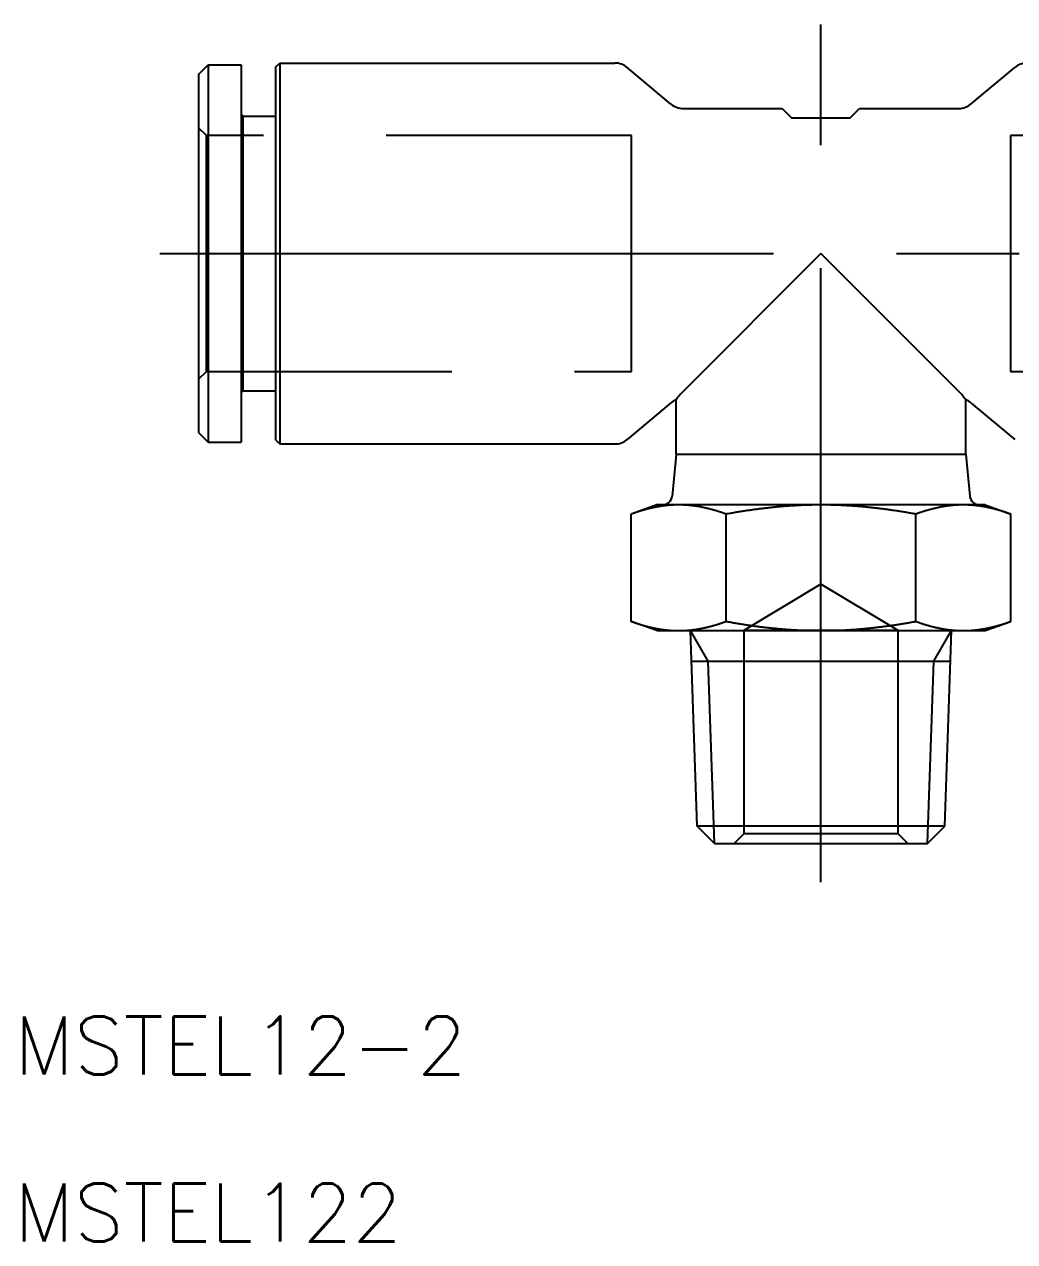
# Model space of a CAD drawing. Extents: x -41 to 65, y -51 to 12.
# Drawn here: x -41.2 to 10, y -51.1 to 11.8 of the extents above; entities that cross this region are included whole.
import ezdxf

# ---------------------------------------------------------------- set-up
doc = ezdxf.new("R2010")
doc.units = 0
doc.linetypes.add('CENTER', pattern=[50.8, 31.75, -6.35, 6.35, -6.35])
doc.linetypes.add('DASHED', pattern=[19.05, 12.7, -6.35])
doc.layers.get('0').update_dxf_attribs({"linetype": 'CONTINUOUS'})
doc.layers.add('CENTER', color=1, linetype='CENTER')
doc.styles.get("Standard").update_dxf_attribs({"font": 'txt.shx', "height": 3, "bigfont": 'bigfont.shx'})

msp = doc.modelspace()

# ---------------------------------------------------------------- linework, layer by layer
at = {"color": 7, "linetype": 'CONTINUOUS'}
for p, q in [((-32.2, 9.25), (-31.7, 9.75)), ((-31.7, 9.75), (-31.7, -9.75)), ((-31.7, 9.75), (-30, 9.75)), ((-30, 9.75), (-30, -9.75)), ((-28.2, 9.65), (-28, 9.85)), ((-28.2, -9.65), (-28.2, 9.65)), ((-28, 9.85), (-28, -9.85)), ((-28, 9.85), (-10.664032, 9.85)), ((-7.778839, 7.734026), (-10.021161, 9.615974)), ((7.778839, 7.734026), (10.021161, 9.615974)), ((-32.2, 9.25), (-32.2, -9.25)), ((-29.9, 7.1), (-30, 7.2)), ((-29.9, -7.1), (-29.9, 7.1)), ((-29.9, 7.1), (-28.2, 7.1)), ((-7.135968, 7.5), (-2, 7.5)), ((-2, 7.5), (-1.5, 7)), ((1.5, 7), (-1.5, 7)), ((1.5, 7), (2, 7.5)), ((2, 7.5), (7.135968, 7.5)), ((0, 0), (-7.135968, -7.135968)), ((7.135968, -7.135968), (0, 0)), ((-29.9, -7.1), (-30, -7.2)), ((-29.9, -7.1), (-28.2, -7.1)), ((-7.778839, -7.734026), (-10.021161, -9.615974)), ((-7.5, -10.4), (-7.5, -7.568614)), ((7.5, -10.4), (7.5, -7.568614)), ((7.778839, -7.734026), (10.021161, -9.615974)), ((-32.2, -9.25), (-31.7, -9.75)), ((-31.7, -9.75), (-30, -9.75)), ((-28.2, -9.65), (-28, -9.85)), ((-28, -9.85), (-10.664032, -9.85)), ((-7.5, -10.4), (-7.706525, -12.547856)), ((7.5, -10.4), (-7.5, -10.4)), ((7.5, -10.4), (7.706525, -12.547856)), ((-8.5, -13), (-9.814955, -13.478604)), ((-7.361216, -13), (-8.5, -13)), ((0, -13), (-7.361216, -13)), ((7.361216, -13), (0, -13)), ((8.5, -13), (7.361216, -13)), ((8.5, -13), (9.814955, -13.478604)), ((-9.814955, -19.021396), (-9.814955, -13.478604)), ((-4.907477, -19.021396), (-4.907477, -13.478604)), ((4.907477, -19.021396), (4.907477, -13.478604)), ((9.814955, -19.021396), (9.814955, -13.478604)), ((-8.5, -19.5), (-9.814955, -19.021396)), ((-8.5, -19.5), (-7.361216, -19.5)), ((-7.361216, -19.5), (0, -19.5)), ((-6.752755, -19.5), (6.752755, -19.5)), ((-6.3996, -29.613026), (-6.752755, -19.5)), ((0, -19.5), (7.361216, -19.5)), ((6.3996, -29.613026), (6.752755, -19.5)), ((7.361216, -19.5), (8.5, -19.5)), ((8.5, -19.5), (9.814955, -19.021396)), ((-6.697647, -21.078085), (6.697647, -21.078085)), ((6.3996, -29.613026), (-6.3996, -29.613026)), ((-5.512626, -30.5), (-6.3996, -29.613026)), ((5.512626, -30.5), (6.3996, -29.613026)), ((-5.512626, -30.5), (5.512626, -30.5))]:
    msp.add_line(p, q, dxfattribs=at)
at = {"color": 3, "linetype": 'DASHED'}
for p, q in [((-31.8, 6.1), (-32.2, 6.5)), ((-9.8, 6.1), (-31.8, 6.1)), ((-31.8, -6.1), (-31.8, 6.1)), ((-9.8, -6.1), (-9.8, 6.1)), ((31.8, 6.1), (9.8, 6.1)), ((9.8, 6.1), (9.8, -6.1)), ((-32.2, -6.5), (-31.8, -6.1)), ((-31.8, -6.1), (-9.8, -6.1)), ((9.8, -6.1), (31.8, -6.1)), ((0, -17.096558), (-4, -19.5)), ((4, -19.5), (0, -17.096558)), ((-4, -19.5), (-4, -30)), ((4, -19.5), (-4, -19.5)), ((4, -30), (4, -19.5)), ((-4.5, -30.5), (-4, -30)), ((4, -30), (-4, -30)), ((4, -30), (4.5, -30.5))]:
    msp.add_line(p, q, dxfattribs=at)
at = {"color": 3, "linetype": 'CONTINUOUS'}
for p, q in [((-5.841647, -21.078085), (-6.752755, -19.5)), ((5.841647, -21.078085), (6.752755, -19.5)), ((-5.512626, -30.5), (-5.841647, -21.078085)), ((5.512626, -30.5), (5.841647, -21.078085))]:
    msp.add_line(p, q, dxfattribs=at)
at = {"color": 7}
for points in [[(-7.36122, -13, 0), (-7.38654, -13.0001, 0), (-7.41184, -13.0002, 0), (-7.43711, -13.0005, 0), (-7.46236, -13.0009, 0), (-7.48758, -13.0014, 0), (-7.51277, -13.002, 0), (-7.53795, -13.0027, 0), (-7.5631, -13.0035, 0), (-7.58824, -13.0044, 0), (-7.61335, -13.0054, 0), (-7.63845, -13.0066, 0), (-7.66353, -13.0078, 0), (-7.6886, -13.0092, 0), (-7.71366, -13.0106, 0), (-7.7387, -13.0122, 0), (-7.76374, -13.0138, 0), (-7.78876, -13.0156, 0), (-7.81378, -13.0175, 0), (-7.83879, -13.0195, 0), (-7.8638, -13.0216, 0), (-7.8888, -13.0237, 0), (-7.9138, -13.026, 0), (-7.9388, -13.0284, 0), (-7.9638, -13.0309, 0), (-7.98879, -13.0335, 0), (-8.0138, -13.0363, 0), (-8.0388, -13.0391, 0), (-8.06381, -13.042, 0), (-8.08883, -13.045, 0), (-8.11385, -13.0481, 0), (-8.13888, -13.0514, 0), (-8.16392, -13.0547, 0), (-8.18897, -13.0581, 0), (-8.21404, -13.0617, 0), (-8.23912, -13.0653, 0), (-8.26421, -13.0691, 0), (-8.28932, -13.0729, 0), (-8.31444, -13.0769, 0), (-8.33959, -13.0809, 0), (-8.36475, -13.0851, 0), (-8.38993, -13.0893, 0), (-8.41514, -13.0937, 0), (-8.44037, -13.0982, 0), (-8.46562, -13.1027, 0), (-8.4909, -13.1074, 0), (-8.5162, -13.1122, 0), (-8.54154, -13.1171, 0), (-8.5669, -13.1221, 0), (-8.59229, -13.1272, 0), (-8.61772, -13.1324, 0), (-8.64318, -13.1377, 0), (-8.66867, -13.1431, 0), (-8.6942, -13.1486, 0), (-8.71976, -13.1542, 0), (-8.74536, -13.1599, 0), (-8.771, -13.1658, 0), (-8.79668, -13.1717, 0), (-8.8224, -13.1777, 0), (-8.84817, -13.1839, 0), (-8.87398, -13.1901, 0), (-8.89983, -13.1965, 0), (-8.92573, -13.203, 0), (-8.95168, -13.2095, 0), (-8.97768, -13.2162, 0), (-9.00372, -13.223, 0), (-9.02982, -13.2299, 0), (-9.05597, -13.2369, 0), (-9.08218, -13.244, 0), (-9.10844, -13.2512, 0), (-9.13476, -13.2586, 0), (-9.16113, -13.266, 0), (-9.18756, -13.2736, 0), (-9.21406, -13.2812, 0), (-9.24062, -13.289, 0), (-9.26724, -13.2969, 0), (-9.29392, -13.3049, 0), (-9.32067, -13.313, 0), (-9.34748, -13.3212, 0), (-9.37437, -13.3295, 0), (-9.40132, -13.338, 0), (-9.42835, -13.3465, 0), (-9.45545, -13.3552, 0), (-9.48262, -13.364, 0), (-9.50987, -13.3729, 0), (-9.53719, -13.3819, 0), (-9.56459, -13.3911, 0), (-9.59207, -13.4003, 0), (-9.61964, -13.4097, 0), (-9.64728, -13.4192, 0), (-9.67501, -13.4288, 0), (-9.70282, -13.4385, 0), (-9.73072, -13.4483, 0), (-9.75871, -13.4583, 0), (-9.78679, -13.4684, 0), (-9.81495, -13.4786, 0)], [(-4.90748, -13.4786, 0), (-4.93565, -13.4684, 0), (-4.96372, -13.4583, 0), (-4.99171, -13.4483, 0), (-5.01961, -13.4385, 0), (-5.04742, -13.4288, 0), (-5.07515, -13.4192, 0), (-5.1028, -13.4097, 0), (-5.13036, -13.4003, 0), (-5.15784, -13.3911, 0), (-5.18524, -13.3819, 0), (-5.21256, -13.3729, 0), (-5.23981, -13.364, 0), (-5.26698, -13.3552, 0), (-5.29408, -13.3465, 0), (-5.32111, -13.338, 0), (-5.34806, -13.3295, 0), (-5.37495, -13.3212, 0), (-5.40176, -13.313, 0), (-5.42851, -13.3049, 0), (-5.4552, -13.2969, 0), (-5.48182, -13.289, 0), (-5.50837, -13.2812, 0), (-5.53487, -13.2736, 0), (-5.5613, -13.266, 0), (-5.58768, -13.2586, 0), (-5.61399, -13.2512, 0), (-5.64025, -13.244, 0), (-5.66646, -13.2369, 0), (-5.69261, -13.2299, 0), (-5.71871, -13.223, 0), (-5.74476, -13.2162, 0), (-5.77075, -13.2095, 0), (-5.7967, -13.203, 0), (-5.8226, -13.1965, 0), (-5.84846, -13.1901, 0), (-5.87426, -13.1839, 0), (-5.90003, -13.1777, 0), (-5.92575, -13.1717, 0), (-5.95143, -13.1658, 0), (-5.97707, -13.1599, 0), (-6.00267, -13.1542, 0), (-6.02824, -13.1486, 0), (-6.05376, -13.1431, 0), (-6.07926, -13.1377, 0), (-6.10471, -13.1324, 0), (-6.13014, -13.1272, 0), (-6.15553, -13.1221, 0), (-6.18089, -13.1171, 0), (-6.20623, -13.1122, 0), (-6.23153, -13.1074, 0), (-6.25681, -13.1027, 0), (-6.28207, -13.0982, 0), (-6.30729, -13.0937, 0), (-6.3325, -13.0893, 0), (-6.35768, -13.0851, 0), (-6.38285, -13.0809, 0), (-6.40799, -13.0769, 0), (-6.43312, -13.0729, 0), (-6.45822, -13.0691, 0), (-6.48332, -13.0653, 0), (-6.50839, -13.0617, 0), (-6.53346, -13.0581, 0), (-6.55851, -13.0547, 0), (-6.58355, -13.0514, 0), (-6.60858, -13.0481, 0), (-6.63361, -13.045, 0), (-6.65862, -13.042, 0), (-6.68363, -13.0391, 0), (-6.70864, -13.0363, 0), (-6.73364, -13.0335, 0), (-6.75864, -13.0309, 0), (-6.78363, -13.0284, 0), (-6.80863, -13.026, 0), (-6.83363, -13.0237, 0), (-6.85863, -13.0216, 0), (-6.88364, -13.0195, 0), (-6.90865, -13.0175, 0), (-6.93367, -13.0156, 0), (-6.95869, -13.0138, 0), (-6.98373, -13.0122, 0), (-7.00877, -13.0106, 0), (-7.03383, -13.0092, 0), (-7.0589, -13.0078, 0), (-7.08398, -13.0066, 0), (-7.10908, -13.0054, 0), (-7.1342, -13.0044, 0), (-7.15933, -13.0035, 0), (-7.18448, -13.0027, 0), (-7.20966, -13.002, 0), (-7.23485, -13.0014, 0), (-7.26007, -13.0009, 0), (-7.28532, -13.0005, 0), (-7.31059, -13.0002, 0), (-7.33589, -13.0001, 0), (-7.36122, -13, 0)], [(0, -13, 0), (-0.050656, -13.0001, 0), (-0.101253, -13.0002, 0), (-0.151795, -13.0005, 0), (-0.202285, -13.0009, 0), (-0.252725, -13.0014, 0), (-0.303117, -13.002, 0), (-0.353466, -13.0027, 0), (-0.403773, -13.0035, 0), (-0.45404, -13.0044, 0), (-0.504272, -13.0054, 0), (-0.554469, -13.0066, 0), (-0.604636, -13.0078, 0), (-0.654774, -13.0092, 0), (-0.704887, -13.0106, 0), (-0.754976, -13.0122, 0), (-0.805045, -13.0138, 0), (-0.855096, -13.0156, 0), (-0.905131, -13.0175, 0), (-0.955153, -13.0195, 0), (-1.00516, -13.0216, 0), (-1.05517, -13.0237, 0), (-1.10517, -13.026, 0), (-1.15516, -13.0284, 0), (-1.20516, -13.0309, 0), (-1.25516, -13.0335, 0), (-1.30516, -13.0363, 0), (-1.35517, -13.0391, 0), (-1.40519, -13.042, 0), (-1.45522, -13.045, 0), (-1.50527, -13.0481, 0), (-1.55533, -13.0514, 0), (-1.60541, -13.0547, 0), (-1.65552, -13.0581, 0), (-1.70564, -13.0617, 0), (-1.7558, -13.0653, 0), (-1.80598, -13.0691, 0), (-1.8562, -13.0729, 0), (-1.90645, -13.0769, 0), (-1.95674, -13.0809, 0), (-2.00707, -13.0851, 0), (-2.05743, -13.0893, 0), (-2.10784, -13.0937, 0), (-2.1583, -13.0982, 0), (-2.20881, -13.1027, 0), (-2.25937, -13.1074, 0), (-2.30998, -13.1122, 0), (-2.36064, -13.1171, 0), (-2.41137, -13.1221, 0), (-2.46216, -13.1272, 0), (-2.51301, -13.1324, 0), (-2.56392, -13.1377, 0), (-2.6149, -13.1431, 0), (-2.66596, -13.1486, 0), (-2.71709, -13.1542, 0), (-2.76829, -13.1599, 0), (-2.81957, -13.1658, 0), (-2.87093, -13.1717, 0), (-2.92237, -13.1777, 0), (-2.9739, -13.1839, 0), (-3.02552, -13.1901, 0), (-3.07723, -13.1965, 0), (-3.12903, -13.203, 0), (-3.18093, -13.2095, 0), (-3.23292, -13.2162, 0), (-3.28501, -13.223, 0), (-3.33721, -13.2299, 0), (-3.38951, -13.2369, 0), (-3.44192, -13.244, 0), (-3.49445, -13.2512, 0), (-3.54708, -13.2586, 0), (-3.59983, -13.266, 0), (-3.6527, -13.2736, 0), (-3.70569, -13.2812, 0), (-3.7588, -13.289, 0), (-3.81204, -13.2969, 0), (-3.86541, -13.3049, 0), (-3.9189, -13.313, 0), (-3.97254, -13.3212, 0), (-4.02631, -13.3295, 0), (-4.08022, -13.338, 0), (-4.13427, -13.3465, 0), (-4.18846, -13.3552, 0), (-4.24281, -13.364, 0), (-4.2973, -13.3729, 0), (-4.35195, -13.3819, 0), (-4.40675, -13.3911, 0), (-4.46172, -13.4003, 0), (-4.51684, -13.4097, 0), (-4.57213, -13.4192, 0), (-4.62759, -13.4288, 0), (-4.68321, -13.4385, 0), (-4.73901, -13.4483, 0), (-4.79499, -13.4583, 0), (-4.85114, -13.4684, 0), (-4.90748, -13.4786, 0)], [(4.90748, -13.4786, 0), (4.85114, -13.4684, 0), (4.79499, -13.4583, 0), (4.73901, -13.4483, 0), (4.68321, -13.4385, 0), (4.62759, -13.4288, 0), (4.57213, -13.4192, 0), (4.51684, -13.4097, 0), (4.46172, -13.4003, 0), (4.40675, -13.3911, 0), (4.35195, -13.3819, 0), (4.2973, -13.3729, 0), (4.24281, -13.364, 0), (4.18846, -13.3552, 0), (4.13427, -13.3465, 0), (4.08022, -13.338, 0), (4.02631, -13.3295, 0), (3.97254, -13.3212, 0), (3.9189, -13.313, 0), (3.86541, -13.3049, 0), (3.81204, -13.2969, 0), (3.7588, -13.289, 0), (3.70569, -13.2812, 0), (3.6527, -13.2736, 0), (3.59983, -13.266, 0), (3.54708, -13.2586, 0), (3.49445, -13.2512, 0), (3.44192, -13.244, 0), (3.38951, -13.2369, 0), (3.33721, -13.2299, 0), (3.28501, -13.223, 0), (3.23292, -13.2162, 0), (3.18093, -13.2095, 0), (3.12903, -13.203, 0), (3.07723, -13.1965, 0), (3.02552, -13.1901, 0), (2.9739, -13.1839, 0), (2.92237, -13.1777, 0), (2.87093, -13.1717, 0), (2.81957, -13.1658, 0), (2.76829, -13.1599, 0), (2.71709, -13.1542, 0), (2.66596, -13.1486, 0), (2.6149, -13.1431, 0), (2.56392, -13.1377, 0), (2.51301, -13.1324, 0), (2.46216, -13.1272, 0), (2.41137, -13.1221, 0), (2.36064, -13.1171, 0), (2.30998, -13.1122, 0), (2.25937, -13.1074, 0), (2.20881, -13.1027, 0), (2.1583, -13.0982, 0), (2.10784, -13.0937, 0), (2.05743, -13.0893, 0), (2.00707, -13.0851, 0), (1.95674, -13.0809, 0), (1.90645, -13.0769, 0), (1.8562, -13.0729, 0), (1.80598, -13.0691, 0), (1.7558, -13.0653, 0), (1.70564, -13.0617, 0), (1.65552, -13.0581, 0), (1.60541, -13.0547, 0), (1.55533, -13.0514, 0), (1.50527, -13.0481, 0), (1.45522, -13.045, 0), (1.40519, -13.042, 0), (1.35517, -13.0391, 0), (1.30516, -13.0363, 0), (1.25516, -13.0335, 0), (1.20516, -13.0309, 0), (1.15516, -13.0284, 0), (1.10517, -13.026, 0), (1.05517, -13.0237, 0), (1.00516, -13.0216, 0), (0.955153, -13.0195, 0), (0.905131, -13.0175, 0), (0.855096, -13.0156, 0), (0.805045, -13.0138, 0), (0.754976, -13.0122, 0), (0.704887, -13.0106, 0), (0.654774, -13.0092, 0), (0.604636, -13.0078, 0), (0.554469, -13.0066, 0), (0.504272, -13.0054, 0), (0.45404, -13.0044, 0), (0.403773, -13.0035, 0), (0.353466, -13.0027, 0), (0.303117, -13.002, 0), (0.252725, -13.0014, 0), (0.202285, -13.0009, 0), (0.151795, -13.0005, 0), (0.101253, -13.0002, 0), (0.050656, -13.0001, 0), (0, -13, 0)], [(7.36122, -13, 0), (7.33589, -13.0001, 0), (7.31059, -13.0002, 0), (7.28532, -13.0005, 0), (7.26007, -13.0009, 0), (7.23485, -13.0014, 0), (7.20966, -13.002, 0), (7.18448, -13.0027, 0), (7.15933, -13.0035, 0), (7.1342, -13.0044, 0), (7.10908, -13.0054, 0), (7.08398, -13.0066, 0), (7.0589, -13.0078, 0), (7.03383, -13.0092, 0), (7.00877, -13.0106, 0), (6.98373, -13.0122, 0), (6.95869, -13.0138, 0), (6.93367, -13.0156, 0), (6.90865, -13.0175, 0), (6.88364, -13.0195, 0), (6.85863, -13.0216, 0), (6.83363, -13.0237, 0), (6.80863, -13.026, 0), (6.78363, -13.0284, 0), (6.75864, -13.0309, 0), (6.73364, -13.0335, 0), (6.70864, -13.0363, 0), (6.68363, -13.0391, 0), (6.65862, -13.042, 0), (6.63361, -13.045, 0), (6.60858, -13.0481, 0), (6.58355, -13.0514, 0), (6.55851, -13.0547, 0), (6.53346, -13.0581, 0), (6.50839, -13.0617, 0), (6.48332, -13.0653, 0), (6.45822, -13.0691, 0), (6.43312, -13.0729, 0), (6.40799, -13.0769, 0), (6.38285, -13.0809, 0), (6.35768, -13.0851, 0), (6.3325, -13.0893, 0), (6.30729, -13.0937, 0), (6.28207, -13.0982, 0), (6.25681, -13.1027, 0), (6.23153, -13.1074, 0), (6.20623, -13.1122, 0), (6.18089, -13.1171, 0), (6.15553, -13.1221, 0), (6.13014, -13.1272, 0), (6.10471, -13.1324, 0), (6.07926, -13.1377, 0), (6.05376, -13.1431, 0), (6.02824, -13.1486, 0), (6.00267, -13.1542, 0), (5.97707, -13.1599, 0), (5.95143, -13.1658, 0), (5.92575, -13.1717, 0), (5.90003, -13.1777, 0), (5.87426, -13.1839, 0), (5.84846, -13.1901, 0), (5.8226, -13.1965, 0), (5.7967, -13.203, 0), (5.77075, -13.2095, 0), (5.74476, -13.2162, 0), (5.71871, -13.223, 0), (5.69261, -13.2299, 0), (5.66646, -13.2369, 0), (5.64025, -13.244, 0), (5.61399, -13.2512, 0), (5.58768, -13.2586, 0), (5.5613, -13.266, 0), (5.53487, -13.2736, 0), (5.50837, -13.2812, 0), (5.48182, -13.289, 0), (5.4552, -13.2969, 0), (5.42851, -13.3049, 0), (5.40176, -13.313, 0), (5.37495, -13.3212, 0), (5.34806, -13.3295, 0), (5.32111, -13.338, 0), (5.29408, -13.3465, 0), (5.26698, -13.3552, 0), (5.23981, -13.364, 0), (5.21256, -13.3729, 0), (5.18524, -13.3819, 0), (5.15784, -13.3911, 0), (5.13036, -13.4003, 0), (5.1028, -13.4097, 0), (5.07515, -13.4192, 0), (5.04742, -13.4288, 0), (5.01961, -13.4385, 0), (4.99171, -13.4483, 0), (4.96372, -13.4583, 0), (4.93565, -13.4684, 0), (4.90748, -13.4786, 0)], [(9.81495, -13.4786, 0), (9.78679, -13.4684, 0), (9.75871, -13.4583, 0), (9.73072, -13.4483, 0), (9.70282, -13.4385, 0), (9.67501, -13.4288, 0), (9.64728, -13.4192, 0), (9.61964, -13.4097, 0), (9.59207, -13.4003, 0), (9.56459, -13.3911, 0), (9.53719, -13.3819, 0), (9.50987, -13.3729, 0), (9.48262, -13.364, 0), (9.45545, -13.3552, 0), (9.42835, -13.3465, 0), (9.40132, -13.338, 0), (9.37437, -13.3295, 0), (9.34748, -13.3212, 0), (9.32067, -13.313, 0), (9.29392, -13.3049, 0), (9.26724, -13.2969, 0), (9.24062, -13.289, 0), (9.21406, -13.2812, 0), (9.18756, -13.2736, 0), (9.16113, -13.266, 0), (9.13476, -13.2586, 0), (9.10844, -13.2512, 0), (9.08218, -13.244, 0), (9.05597, -13.2369, 0), (9.02982, -13.2299, 0), (9.00372, -13.223, 0), (8.97768, -13.2162, 0), (8.95168, -13.2095, 0), (8.92573, -13.203, 0), (8.89983, -13.1965, 0), (8.87398, -13.1901, 0), (8.84817, -13.1839, 0), (8.8224, -13.1777, 0), (8.79668, -13.1717, 0), (8.771, -13.1658, 0), (8.74536, -13.1599, 0), (8.71976, -13.1542, 0), (8.6942, -13.1486, 0), (8.66867, -13.1431, 0), (8.64318, -13.1377, 0), (8.61772, -13.1324, 0), (8.59229, -13.1272, 0), (8.5669, -13.1221, 0), (8.54154, -13.1171, 0), (8.5162, -13.1122, 0), (8.4909, -13.1074, 0), (8.46562, -13.1027, 0), (8.44037, -13.0982, 0), (8.41514, -13.0937, 0), (8.38993, -13.0893, 0), (8.36475, -13.0851, 0), (8.33959, -13.0809, 0), (8.31444, -13.0769, 0), (8.28932, -13.0729, 0), (8.26421, -13.0691, 0), (8.23912, -13.0653, 0), (8.21404, -13.0617, 0), (8.18897, -13.0581, 0), (8.16392, -13.0547, 0), (8.13888, -13.0514, 0), (8.11385, -13.0481, 0), (8.08883, -13.045, 0), (8.06381, -13.042, 0), (8.0388, -13.0391, 0), (8.0138, -13.0363, 0), (7.98879, -13.0335, 0), (7.9638, -13.0309, 0), (7.9388, -13.0284, 0), (7.9138, -13.026, 0), (7.8888, -13.0237, 0), (7.8638, -13.0216, 0), (7.83879, -13.0195, 0), (7.81378, -13.0175, 0), (7.78876, -13.0156, 0), (7.76374, -13.0138, 0), (7.7387, -13.0122, 0), (7.71366, -13.0106, 0), (7.6886, -13.0092, 0), (7.66353, -13.0078, 0), (7.63845, -13.0066, 0), (7.61335, -13.0054, 0), (7.58824, -13.0044, 0), (7.5631, -13.0035, 0), (7.53795, -13.0027, 0), (7.51277, -13.002, 0), (7.48758, -13.0014, 0), (7.46236, -13.0009, 0), (7.43711, -13.0005, 0), (7.41184, -13.0002, 0), (7.38654, -13.0001, 0), (7.36122, -13, 0)], [(-9.81495, -19.0214, 0), (-9.78701, -19.0315, 0), (-9.75915, -19.0415, 0), (-9.73137, -19.0514, 0), (-9.70368, -19.0612, 0), (-9.67606, -19.0709, 0), (-9.64853, -19.0804, 0), (-9.62107, -19.0898, 0), (-9.59369, -19.0991, 0), (-9.56638, -19.1083, 0), (-9.53915, -19.1174, 0), (-9.51199, -19.1264, 0), (-9.4849, -19.1353, 0), (-9.45789, -19.144, 0), (-9.43094, -19.1526, 0), (-9.40405, -19.1612, 0), (-9.37724, -19.1696, 0), (-9.35049, -19.1779, 0), (-9.3238, -19.1861, 0), (-9.29717, -19.1941, 0), (-9.27061, -19.2021, 0), (-9.2441, -19.21, 0), (-9.21765, -19.2177, 0), (-9.19126, -19.2254, 0), (-9.16492, -19.2329, 0), (-9.13864, -19.2403, 0), (-9.11242, -19.2477, 0), (-9.08624, -19.2549, 0), (-9.06012, -19.262, 0), (-9.03404, -19.269, 0), (-9.00801, -19.2759, 0), (-8.98203, -19.2827, 0), (-8.9561, -19.2893, 0), (-8.93021, -19.2959, 0), (-8.90436, -19.3024, 0), (-8.87856, -19.3087, 0), (-8.85279, -19.315, 0), (-8.82707, -19.3212, 0), (-8.80138, -19.3272, 0), (-8.77573, -19.3331, 0), (-8.75012, -19.339, 0), (-8.72454, -19.3447, 0), (-8.699, -19.3504, 0), (-8.67349, -19.3559, 0), (-8.64801, -19.3613, 0), (-8.62255, -19.3666, 0), (-8.59713, -19.3718, 0), (-8.57174, -19.377, 0), (-8.54637, -19.382, 0), (-8.52103, -19.3869, 0), (-8.49571, -19.3917, 0), (-8.47041, -19.3964, 0), (-8.44514, -19.401, 0), (-8.41988, -19.4055, 0), (-8.39465, -19.4099, 0), (-8.36943, -19.4141, 0), (-8.34423, -19.4183, 0), (-8.31905, -19.4224, 0), (-8.29387, -19.4264, 0), (-8.26872, -19.4303, 0), (-8.24357, -19.434, 0), (-8.21844, -19.4377, 0), (-8.19331, -19.4413, 0), (-8.16819, -19.4447, 0), (-8.14308, -19.4481, 0), (-8.11798, -19.4513, 0), (-8.09288, -19.4545, 0), (-8.06778, -19.4575, 0), (-8.04269, -19.4605, 0), (-8.01759, -19.4633, 0), (-7.9925, -19.4661, 0), (-7.9674, -19.4687, 0), (-7.9423, -19.4712, 0), (-7.9172, -19.4736, 0), (-7.89209, -19.476, 0), (-7.86697, -19.4782, 0), (-7.84185, -19.4803, 0), (-7.81672, -19.4823, 0), (-7.79157, -19.4842, 0), (-7.76642, -19.486, 0), (-7.74125, -19.4877, 0), (-7.71607, -19.4892, 0), (-7.69087, -19.4907, 0), (-7.66565, -19.4921, 0), (-7.64042, -19.4933, 0), (-7.61516, -19.4945, 0), (-7.58988, -19.4955, 0), (-7.56459, -19.4965, 0), (-7.53926, -19.4973, 0), (-7.51391, -19.498, 0), (-7.48854, -19.4986, 0), (-7.46314, -19.4991, 0), (-7.4377, -19.4995, 0), (-7.41224, -19.4998, 0), (-7.38675, -19.4999, 0), (-7.36122, -19.5, 0)], [(-7.36122, -19.5, 0), (-7.33569, -19.4999, 0), (-7.31019, -19.4998, 0), (-7.28473, -19.4995, 0), (-7.25929, -19.4991, 0), (-7.23389, -19.4986, 0), (-7.20852, -19.498, 0), (-7.18317, -19.4973, 0), (-7.15785, -19.4965, 0), (-7.13255, -19.4955, 0), (-7.10727, -19.4945, 0), (-7.08202, -19.4933, 0), (-7.05678, -19.4921, 0), (-7.03157, -19.4907, 0), (-7.00637, -19.4892, 0), (-6.98118, -19.4877, 0), (-6.95601, -19.486, 0), (-6.93086, -19.4842, 0), (-6.90571, -19.4823, 0), (-6.88058, -19.4803, 0), (-6.85546, -19.4782, 0), (-6.83034, -19.476, 0), (-6.80523, -19.4736, 0), (-6.78013, -19.4712, 0), (-6.75503, -19.4687, 0), (-6.72993, -19.4661, 0), (-6.70484, -19.4633, 0), (-6.67975, -19.4605, 0), (-6.65465, -19.4575, 0), (-6.62955, -19.4545, 0), (-6.60445, -19.4513, 0), (-6.57935, -19.4481, 0), (-6.55424, -19.4447, 0), (-6.52912, -19.4413, 0), (-6.504, -19.4377, 0), (-6.47886, -19.434, 0), (-6.45372, -19.4303, 0), (-6.42856, -19.4264, 0), (-6.40339, -19.4224, 0), (-6.3782, -19.4183, 0), (-6.353, -19.4141, 0), (-6.32778, -19.4099, 0), (-6.30255, -19.4055, 0), (-6.27729, -19.401, 0), (-6.25202, -19.3964, 0), (-6.22672, -19.3917, 0), (-6.2014, -19.3869, 0), (-6.17606, -19.382, 0), (-6.15069, -19.377, 0), (-6.1253, -19.3718, 0), (-6.09988, -19.3666, 0), (-6.07443, -19.3613, 0), (-6.04895, -19.3559, 0), (-6.02343, -19.3504, 0), (-5.99789, -19.3447, 0), (-5.97231, -19.339, 0), (-5.9467, -19.3331, 0), (-5.92105, -19.3272, 0), (-5.89536, -19.3212, 0), (-5.86964, -19.315, 0), (-5.84388, -19.3087, 0), (-5.81807, -19.3024, 0), (-5.79222, -19.2959, 0), (-5.76633, -19.2893, 0), (-5.7404, -19.2827, 0), (-5.71442, -19.2759, 0), (-5.68839, -19.269, 0), (-5.66232, -19.262, 0), (-5.63619, -19.2549, 0), (-5.61002, -19.2477, 0), (-5.58379, -19.2403, 0), (-5.55751, -19.2329, 0), (-5.53117, -19.2254, 0), (-5.50478, -19.2177, 0), (-5.47833, -19.21, 0), (-5.45183, -19.2021, 0), (-5.42526, -19.1941, 0), (-5.39863, -19.1861, 0), (-5.37195, -19.1779, 0), (-5.34519, -19.1696, 0), (-5.31838, -19.1612, 0), (-5.2915, -19.1526, 0), (-5.26455, -19.144, 0), (-5.23753, -19.1353, 0), (-5.21044, -19.1264, 0), (-5.18328, -19.1174, 0), (-5.15605, -19.1083, 0), (-5.12874, -19.0991, 0), (-5.10136, -19.0898, 0), (-5.07391, -19.0804, 0), (-5.04637, -19.0709, 0), (-5.01876, -19.0612, 0), (-4.99106, -19.0514, 0), (-4.96328, -19.0415, 0), (-4.93542, -19.0315, 0), (-4.90748, -19.0214, 0)], [(-4.90748, -19.0214, 0), (-4.85159, -19.0315, 0), (-4.79586, -19.0415, 0), (-4.74031, -19.0514, 0), (-4.68492, -19.0612, 0), (-4.62969, -19.0709, 0), (-4.57462, -19.0804, 0), (-4.5197, -19.0898, 0), (-4.46494, -19.0991, 0), (-4.41033, -19.1083, 0), (-4.35587, -19.1174, 0), (-4.30155, -19.1264, 0), (-4.24737, -19.1353, 0), (-4.19334, -19.144, 0), (-4.13944, -19.1526, 0), (-4.08568, -19.1612, 0), (-4.03204, -19.1696, 0), (-3.97854, -19.1779, 0), (-3.92516, -19.1861, 0), (-3.87191, -19.1941, 0), (-3.81878, -19.2021, 0), (-3.76577, -19.21, 0), (-3.71287, -19.2177, 0), (-3.66009, -19.2254, 0), (-3.60742, -19.2329, 0), (-3.55486, -19.2403, 0), (-3.5024, -19.2477, 0), (-3.45005, -19.2549, 0), (-3.3978, -19.262, 0), (-3.34565, -19.269, 0), (-3.29359, -19.2759, 0), (-3.24163, -19.2827, 0), (-3.18976, -19.2893, 0), (-3.13798, -19.2959, 0), (-3.08629, -19.3024, 0), (-3.03468, -19.3087, 0), (-2.98315, -19.315, 0), (-2.9317, -19.3212, 0), (-2.88033, -19.3272, 0), (-2.82903, -19.3331, 0), (-2.77781, -19.339, 0), (-2.72665, -19.3447, 0), (-2.67556, -19.3504, 0), (-2.62454, -19.3559, 0), (-2.57358, -19.3613, 0), (-2.52268, -19.3666, 0), (-2.47183, -19.3718, 0), (-2.42104, -19.377, 0), (-2.37031, -19.382, 0), (-2.31962, -19.3869, 0), (-2.26898, -19.3917, 0), (-2.21839, -19.3964, 0), (-2.16784, -19.401, 0), (-2.11733, -19.4055, 0), (-2.06686, -19.4099, 0), (-2.01643, -19.4141, 0), (-1.96603, -19.4183, 0), (-1.91566, -19.4224, 0), (-1.86532, -19.4264, 0), (-1.815, -19.4303, 0), (-1.76471, -19.434, 0), (-1.71444, -19.4377, 0), (-1.66419, -19.4413, 0), (-1.61395, -19.4447, 0), (-1.56373, -19.4481, 0), (-1.51352, -19.4513, 0), (-1.46332, -19.4545, 0), (-1.41313, -19.4575, 0), (-1.36294, -19.4605, 0), (-1.31275, -19.4633, 0), (-1.26256, -19.4661, 0), (-1.21237, -19.4687, 0), (-1.16217, -19.4712, 0), (-1.11197, -19.4736, 0), (-1.06175, -19.476, 0), (-1.01152, -19.4782, 0), (-0.961269, -19.4803, 0), (-0.911003, -19.4823, 0), (-0.860716, -19.4842, 0), (-0.810405, -19.486, 0), (-0.760067, -19.4877, 0), (-0.7097, -19.4892, 0), (-0.659302, -19.4907, 0), (-0.608869, -19.4921, 0), (-0.558399, -19.4933, 0), (-0.507889, -19.4945, 0), (-0.457337, -19.4955, 0), (-0.406739, -19.4965, 0), (-0.356094, -19.4973, 0), (-0.305398, -19.498, 0), (-0.254648, -19.4986, 0), (-0.203842, -19.4991, 0), (-0.152978, -19.4995, 0), (-0.102051, -19.4998, 0), (-0.051059, -19.4999, 0), (0, -19.5, 0)], [(0, -19.5, 0), (0.051059, -19.4999, 0), (0.102051, -19.4998, 0), (0.152978, -19.4995, 0), (0.203842, -19.4991, 0), (0.254648, -19.4986, 0), (0.305398, -19.498, 0), (0.356094, -19.4973, 0), (0.406739, -19.4965, 0), (0.457337, -19.4955, 0), (0.507889, -19.4945, 0), (0.558399, -19.4933, 0), (0.608869, -19.4921, 0), (0.659302, -19.4907, 0), (0.7097, -19.4892, 0), (0.760067, -19.4877, 0), (0.810405, -19.486, 0), (0.860716, -19.4842, 0), (0.911003, -19.4823, 0), (0.961269, -19.4803, 0), (1.01152, -19.4782, 0), (1.06175, -19.476, 0), (1.11197, -19.4736, 0), (1.16217, -19.4712, 0), (1.21237, -19.4687, 0), (1.26256, -19.4661, 0), (1.31275, -19.4633, 0), (1.36294, -19.4605, 0), (1.41313, -19.4575, 0), (1.46332, -19.4545, 0), (1.51352, -19.4513, 0), (1.56373, -19.4481, 0), (1.61395, -19.4447, 0), (1.66419, -19.4413, 0), (1.71444, -19.4377, 0), (1.76471, -19.434, 0), (1.815, -19.4303, 0), (1.86532, -19.4264, 0), (1.91566, -19.4224, 0), (1.96603, -19.4183, 0), (2.01643, -19.4141, 0), (2.06686, -19.4099, 0), (2.11733, -19.4055, 0), (2.16784, -19.401, 0), (2.21839, -19.3964, 0), (2.26898, -19.3917, 0), (2.31962, -19.3869, 0), (2.37031, -19.382, 0), (2.42104, -19.377, 0), (2.47183, -19.3718, 0), (2.52268, -19.3666, 0), (2.57358, -19.3613, 0), (2.62454, -19.3559, 0), (2.67556, -19.3504, 0), (2.72665, -19.3447, 0), (2.77781, -19.339, 0), (2.82903, -19.3331, 0), (2.88033, -19.3272, 0), (2.9317, -19.3212, 0), (2.98315, -19.315, 0), (3.03468, -19.3087, 0), (3.08629, -19.3024, 0), (3.13798, -19.2959, 0), (3.18976, -19.2893, 0), (3.24163, -19.2827, 0), (3.29359, -19.2759, 0), (3.34565, -19.269, 0), (3.3978, -19.262, 0), (3.45005, -19.2549, 0), (3.5024, -19.2477, 0), (3.55486, -19.2403, 0), (3.60742, -19.2329, 0), (3.66009, -19.2254, 0), (3.71287, -19.2177, 0), (3.76577, -19.21, 0), (3.81878, -19.2021, 0), (3.87191, -19.1941, 0), (3.92516, -19.1861, 0), (3.97854, -19.1779, 0), (4.03204, -19.1696, 0), (4.08568, -19.1612, 0), (4.13944, -19.1526, 0), (4.19334, -19.144, 0), (4.24737, -19.1353, 0), (4.30155, -19.1264, 0), (4.35587, -19.1174, 0), (4.41033, -19.1083, 0), (4.46494, -19.0991, 0), (4.5197, -19.0898, 0), (4.57462, -19.0804, 0), (4.62969, -19.0709, 0), (4.68492, -19.0612, 0), (4.74031, -19.0514, 0), (4.79586, -19.0415, 0), (4.85159, -19.0315, 0), (4.90748, -19.0214, 0)], [(4.90748, -19.0214, 0), (4.93542, -19.0315, 0), (4.96328, -19.0415, 0), (4.99106, -19.0514, 0), (5.01876, -19.0612, 0), (5.04637, -19.0709, 0), (5.07391, -19.0804, 0), (5.10136, -19.0898, 0), (5.12874, -19.0991, 0), (5.15605, -19.1083, 0), (5.18328, -19.1174, 0), (5.21044, -19.1264, 0), (5.23753, -19.1353, 0), (5.26455, -19.144, 0), (5.2915, -19.1526, 0), (5.31838, -19.1612, 0), (5.34519, -19.1696, 0), (5.37195, -19.1779, 0), (5.39863, -19.1861, 0), (5.42526, -19.1941, 0), (5.45183, -19.2021, 0), (5.47833, -19.21, 0), (5.50478, -19.2177, 0), (5.53117, -19.2254, 0), (5.55751, -19.2329, 0), (5.58379, -19.2403, 0), (5.61002, -19.2477, 0), (5.63619, -19.2549, 0), (5.66232, -19.262, 0), (5.68839, -19.269, 0), (5.71442, -19.2759, 0), (5.7404, -19.2827, 0), (5.76633, -19.2893, 0), (5.79222, -19.2959, 0), (5.81807, -19.3024, 0), (5.84388, -19.3087, 0), (5.86964, -19.315, 0), (5.89536, -19.3212, 0), (5.92105, -19.3272, 0), (5.9467, -19.3331, 0), (5.97231, -19.339, 0), (5.99789, -19.3447, 0), (6.02343, -19.3504, 0), (6.04895, -19.3559, 0), (6.07443, -19.3613, 0), (6.09988, -19.3666, 0), (6.1253, -19.3718, 0), (6.15069, -19.377, 0), (6.17606, -19.382, 0), (6.2014, -19.3869, 0), (6.22672, -19.3917, 0), (6.25202, -19.3964, 0), (6.27729, -19.401, 0), (6.30255, -19.4055, 0), (6.32778, -19.4099, 0), (6.353, -19.4141, 0), (6.3782, -19.4183, 0), (6.40339, -19.4224, 0), (6.42856, -19.4264, 0), (6.45372, -19.4303, 0), (6.47886, -19.434, 0), (6.504, -19.4377, 0), (6.52912, -19.4413, 0), (6.55424, -19.4447, 0), (6.57935, -19.4481, 0), (6.60445, -19.4513, 0), (6.62955, -19.4545, 0), (6.65465, -19.4575, 0), (6.67975, -19.4605, 0), (6.70484, -19.4633, 0), (6.72993, -19.4661, 0), (6.75503, -19.4687, 0), (6.78013, -19.4712, 0), (6.80523, -19.4736, 0), (6.83034, -19.476, 0), (6.85546, -19.4782, 0), (6.88058, -19.4803, 0), (6.90571, -19.4823, 0), (6.93086, -19.4842, 0), (6.95601, -19.486, 0), (6.98118, -19.4877, 0), (7.00637, -19.4892, 0), (7.03157, -19.4907, 0), (7.05678, -19.4921, 0), (7.08202, -19.4933, 0), (7.10727, -19.4945, 0), (7.13255, -19.4955, 0), (7.15785, -19.4965, 0), (7.18317, -19.4973, 0), (7.20852, -19.498, 0), (7.23389, -19.4986, 0), (7.25929, -19.4991, 0), (7.28473, -19.4995, 0), (7.31019, -19.4998, 0), (7.33569, -19.4999, 0), (7.36122, -19.5, 0)], [(7.36122, -19.5, 0), (7.38675, -19.4999, 0), (7.41224, -19.4998, 0), (7.4377, -19.4995, 0), (7.46314, -19.4991, 0), (7.48854, -19.4986, 0), (7.51391, -19.498, 0), (7.53926, -19.4973, 0), (7.56459, -19.4965, 0), (7.58988, -19.4955, 0), (7.61516, -19.4945, 0), (7.64042, -19.4933, 0), (7.66565, -19.4921, 0), (7.69087, -19.4907, 0), (7.71607, -19.4892, 0), (7.74125, -19.4877, 0), (7.76642, -19.486, 0), (7.79157, -19.4842, 0), (7.81672, -19.4823, 0), (7.84185, -19.4803, 0), (7.86697, -19.4782, 0), (7.89209, -19.476, 0), (7.9172, -19.4736, 0), (7.9423, -19.4712, 0), (7.9674, -19.4687, 0), (7.9925, -19.4661, 0), (8.01759, -19.4633, 0), (8.04269, -19.4605, 0), (8.06778, -19.4575, 0), (8.09288, -19.4545, 0), (8.11798, -19.4513, 0), (8.14308, -19.4481, 0), (8.16819, -19.4447, 0), (8.19331, -19.4413, 0), (8.21844, -19.4377, 0), (8.24357, -19.434, 0), (8.26872, -19.4303, 0), (8.29387, -19.4264, 0), (8.31905, -19.4224, 0), (8.34423, -19.4183, 0), (8.36943, -19.4141, 0), (8.39465, -19.4099, 0), (8.41988, -19.4055, 0), (8.44514, -19.401, 0), (8.47041, -19.3964, 0), (8.49571, -19.3917, 0), (8.52103, -19.3869, 0), (8.54637, -19.382, 0), (8.57174, -19.377, 0), (8.59713, -19.3718, 0), (8.62255, -19.3666, 0), (8.64801, -19.3613, 0), (8.67349, -19.3559, 0), (8.699, -19.3504, 0), (8.72454, -19.3447, 0), (8.75012, -19.339, 0), (8.77573, -19.3331, 0), (8.80138, -19.3272, 0), (8.82707, -19.3212, 0), (8.85279, -19.315, 0), (8.87856, -19.3087, 0), (8.90436, -19.3024, 0), (8.93021, -19.2959, 0), (8.9561, -19.2893, 0), (8.98203, -19.2827, 0), (9.00801, -19.2759, 0), (9.03404, -19.269, 0), (9.06012, -19.262, 0), (9.08624, -19.2549, 0), (9.11242, -19.2477, 0), (9.13864, -19.2403, 0), (9.16492, -19.2329, 0), (9.19126, -19.2254, 0), (9.21765, -19.2177, 0), (9.2441, -19.21, 0), (9.27061, -19.2021, 0), (9.29717, -19.1941, 0), (9.3238, -19.1861, 0), (9.35049, -19.1779, 0), (9.37724, -19.1696, 0), (9.40405, -19.1612, 0), (9.43094, -19.1526, 0), (9.45789, -19.144, 0), (9.4849, -19.1353, 0), (9.51199, -19.1264, 0), (9.53915, -19.1174, 0), (9.56638, -19.1083, 0), (9.59369, -19.0991, 0), (9.62107, -19.0898, 0), (9.64853, -19.0804, 0), (9.67606, -19.0709, 0), (9.70368, -19.0612, 0), (9.73137, -19.0514, 0), (9.75915, -19.0415, 0), (9.78701, -19.0315, 0), (9.81495, -19.0214, 0)]]:
    msp.add_polyline3d(points, dxfattribs=at)
at = {"color": 7, "linetype": 'CONTINUOUS'}
for centre, radius, start, end in [((-10.664032, 8.85), 1, 49.99374399, 90), ((10.664032, 8.85), 1, 90, 130.00625601), ((-7.135968, 8.5), 1, 229.99374399, 270), ((7.135968, 8.5), 1, 270, 310.00625601), ((-4.474587, -9.744752), 3.726755, 135.57180702, 144.27305676), ((4.462784, -9.754682), 3.742135, 35.74485899, 44.41027723), ((-7.135968, -8.5), 1, 111.34802627, 130.00625601), ((7.135968, -8.5), 1, 49.99374399, 68.65197373), ((-10.664032, -8.85), 1, 270, 310.00625601), ((-8.204229, -12.5), 0.5, 270, 354.50767544), ((8.204229, -12.5), 0.5, 185.49232456, 270)]:
    msp.add_arc(centre, radius, start, end, dxfattribs=at)
at = {"layer": 'CENTER', "color": 1, "linetype": 'CENTER'}
for p, q in [((0, -32.5), (0, 11.85)), ((-34.2, 0), (34.2, 0))]:
    msp.add_line(p, q, dxfattribs=at)

# ---------------------------------------------------------------- texts
at = {"color": 7, "linetype": 'CONTINUOUS'}
for s, p in [('MSTEL12-2', (-41.731648, -42.44769)), ('MSTEL122', (-41.731648, -51.096637))]:
    msp.add_text(s, height=3, dxfattribs=at).set_placement(p)

doc.saveas('drawing.dxf')
